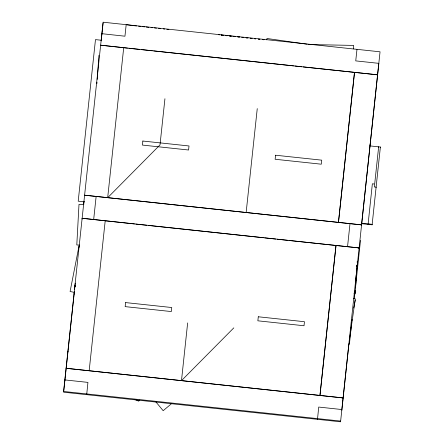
<?xml version="1.0" encoding="UTF-8"?>
<svg xmlns="http://www.w3.org/2000/svg" width="444" height="444" viewBox="0 0 444 444"><rect width="100%" height="100%" fill="white"/><g stroke="black" fill="none" stroke-linecap="round" stroke-linejoin="round"><path stroke-width="0.67" d="M64.852 380.652L64.857 379.925L87.934 382.389L86.697 394.661M67.932 351.803L67.938 351.315M74.104 294.106L74.104 293.628M74.57 289.46L75.247 283.155M82.123 219.097L82.129 218.32M101.865 34.466L101.865 33.689L124.947 36.208L126.179 24.67L132.379 25.502M123.71 47.697L107.676 197.713L160.001 144.899L164.935 98.74M317.488 419.33L318.725 407.065L341.802 409.535M341.802 410.262L380.047 51.809L103.102 22.2L63.62 391.464L340.57 421.073M356.97 49.489L355.738 60.884L378.815 63.348M359.074 248.707L359.079 247.885M361.538 225.63L361.544 224.903L84.593 195.194L361.544 224.853L378.815 63.492M368.07 224.375L372.361 183.805L374.092 183.988M369.802 224.559L369.808 224.092M370.179 144.661L370.179 144.172M361.344 223.654L372.116 224.808L372.116 224.337L361.344 223.182M303.18 66.933L377.583 74.792M378.649 147.308L378.649 146.836L374.364 186.935L376.096 187.124L376.09 187.59M380.38 147.491L380.38 147.019L369.613 145.871M89.166 370.757L105.206 220.79M343.04 397.896L66.089 368.287L343.04 397.946M353.585 48.868L353.652 45.41L308.691 44.544M356.604 269.192L355.3 293.251L353.924 293.179M356.748 266.444L356.826 265.068M96.909 83.528L97.003 82.157M97.203 79.409L98.923 55.378M354.917 294.095L355.161 290.659M355.411 287.224L355.755 282.417M355.855 281.046L356.987 265.251M357.181 262.504L357.281 261.133M74.37 291.608L63.62 392.191L340.565 421.8L348.929 343.578M79.11 247.286L79.26 245.909M83.65 204.806L84.021 201.36M101.182 40.842L103.097 22.927M93.667 219.602L96.132 196.526M187.651 322.927L181.485 380.625L233.81 327.861M246.148 212.465L257.254 108.614M347.535 246.747L350.005 223.665M349.395 344.228L351.676 322.905M351.898 320.84L352.042 319.469M354.251 298.834L355.133 290.581M355.428 287.829L360.5 240.371M372.116 224.808L380.38 147.019M266.772 39.866L266.966 38.495L307.215 44.222M349.561 339.072L355.289 298.856L353.269 298.568M79.026 245.959L70.091 291.514L74.142 292.307M353.69 308.097L355.278 299.989M139.388 400.011L138.756 401.193L134.321 399.261M171.645 403.563L163.159 410.706L155.827 401.831M75.452 286.635L74.847 286.863L75.519 285.603L74.969 285.253L75.513 286.058M83.838 204.651L78.993 204.384L76.795 244.944L79.565 245.094M225.386 35.614L226.762 35.759M229.515 36.053L230.897 36.203M233.649 36.497L235.026 36.647M237.784 36.941L239.161 37.085M241.919 37.379L243.295 37.529M246.054 37.823L247.43 37.968M250.183 38.267L251.565 38.412M254.318 38.706L255.694 38.856L254.318 38.661M101.676 40.282L95.477 39.616L78.205 201.171L84.404 201.831M377.583 74.842L100.633 45.183L127.5 48.152M128.877 48.296L139.899 49.478M141.281 49.623L152.303 50.805M153.679 50.949L293.534 65.901M294.91 66.051L301.798 66.783M134.488 223.97L82.129 218.276L359.074 247.93L289.494 240.543M135.864 224.115L146.886 225.297M148.263 225.441L263.314 237.74M264.691 237.89L275.718 239.066M277.095 239.216L288.117 240.393M218.492 34.682L219.874 34.837M221.251 34.987L224.004 35.292M225.386 35.448L228.138 35.753M229.515 35.909L232.273 36.214M233.649 36.369L235.72 36.597M237.784 36.824L239.849 37.057M241.919 37.285L243.984 37.512M246.054 37.746L248.118 37.973M250.183 38.206L252.253 38.434M133.755 25.658L136.513 25.963M138.578 26.19L140.648 26.418M142.025 26.573L144.777 26.879M146.159 27.034L148.912 27.339M150.977 27.567L152.359 27.722M154.423 27.95L156.488 28.183M158.558 28.41L160.623 28.638M163.381 28.949L164.757 29.099M166.822 29.332L168.892 29.559M308.58 44.417L309.945 44.611M335.997 245.415L319.958 395.476L335.997 245.415M338.467 222.339L354.501 72.322L338.467 222.339M125.585 302.586L125.153 306.626L171.312 311.56L171.745 307.526L125.585 302.586M142.857 141.037L142.424 145.077L188.583 150.011L189.016 145.971L142.857 141.037M258.291 316.777L257.859 320.812L304.018 325.752L304.451 321.711L258.291 316.777M275.563 155.222L275.13 159.263L321.29 164.197L321.722 160.156L275.563 155.222M222.627 35.32L221.251 35.17L222.627 35.337M259.829 39.294L258.452 39.15L259.829 39.277M263.964 39.738L262.587 39.588L263.964 39.732"/></g></svg>
